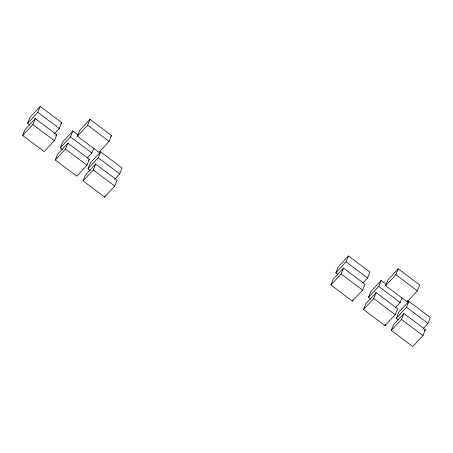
<?xml version="1.0" encoding="UTF-8"?>
<svg xmlns="http://www.w3.org/2000/svg" width="453" height="453" viewBox="0 0 453 453"><rect width="100%" height="100%" fill="white"/><g stroke="black" fill="none" stroke-linecap="round" stroke-linejoin="round"><path stroke-width="0.68" d="M22.65 135.464L25.045 129.592L35.255 118.601L56.738 134.762L54.343 140.628L44.134 151.619L22.65 135.464L32.859 124.473L35.255 118.601M29.875 125L27.616 123.295L30.011 117.429L40.215 106.438L61.699 122.599L59.309 128.465L54.666 133.459M27.616 123.295L37.82 112.31L40.215 106.438M55.272 159.994L57.667 154.128L67.871 143.137L89.36 159.297L86.965 165.164L76.755 176.155L55.272 159.994L65.481 149.003L67.871 143.137M62.497 149.535L60.232 147.831L62.627 141.965L72.837 130.974L77.927 134.801M60.232 147.831L70.442 136.84L72.837 130.974M77.389 136.183L79.785 130.317L89.994 119.326L111.478 135.487L109.082 141.353L98.873 152.344L77.389 136.183L87.599 125.192L89.994 119.326M87.287 157.995L91.925 153.001L94.054 147.786M83.058 180.894L85.453 175.022L95.657 164.037L117.14 180.192L114.751 186.064L104.541 197.049L83.058 180.894L93.261 169.903L95.657 164.037M90.283 170.43L88.018 168.731L90.413 162.859L100.623 151.874L122.106 168.029L119.711 173.895L114.609 179.394M88.018 168.731L98.227 157.74L100.623 151.874M104.541 197.049L105.073 195.747M330.894 284.971L333.289 279.105L343.499 268.114L364.982 284.269L362.587 290.141L352.377 301.126L330.894 284.971L341.103 273.98L343.499 268.114M338.119 274.507L335.86 272.808L338.249 266.936L348.459 255.951L369.942 272.106L367.547 277.978L362.91 282.972M335.86 272.808L346.064 261.817L348.459 255.951M352.377 301.126L352.91 299.824M363.516 309.507L365.911 303.635L376.115 292.644L397.598 308.804L395.209 314.671L384.999 325.662L363.516 309.507L373.719 298.516L376.115 292.644M370.741 299.042L368.476 297.344L370.871 291.472L381.081 280.481L386.732 284.733M368.476 297.344L378.685 286.353L381.081 280.481M385.633 285.696L388.028 279.824L398.238 268.833L419.721 284.994L417.326 290.86L407.117 301.851L385.633 285.696L395.843 274.705L398.238 268.833M384.999 325.662L385.531 324.359M395.067 308.006L400.169 302.508L402.032 297.944M391.301 330.401L393.691 324.535L403.9 313.544L425.384 329.705L422.989 335.571L412.785 346.562L391.301 330.401L401.505 319.41L403.9 313.544M398.527 319.937L396.262 318.238L398.657 312.372L408.866 301.381L430.35 317.536L427.955 323.408L423.317 328.402M407.117 301.851L407.649 300.549M396.262 318.238L406.471 307.247L408.866 301.381M60.776 123.595L61.699 122.599M55.81 135.758L56.738 134.762M88.431 160.294L89.36 159.297M110.549 136.483L111.478 135.487M424.461 330.701L425.384 329.705M395.843 274.705L417.326 290.86M346.064 261.817L367.547 277.978M378.685 286.353L400.169 302.508M406.471 307.247L427.955 323.408M341.103 273.98L362.587 290.141M373.719 298.516L395.209 314.671M401.505 319.41L422.989 335.571M87.599 125.192L109.082 141.353M37.82 112.31L59.309 128.465M70.442 136.84L91.925 153.001M98.227 157.74L119.711 173.895M32.859 124.473L54.343 140.628M65.481 149.003L86.965 165.164M93.261 169.903L114.751 186.064"/></g></svg>
